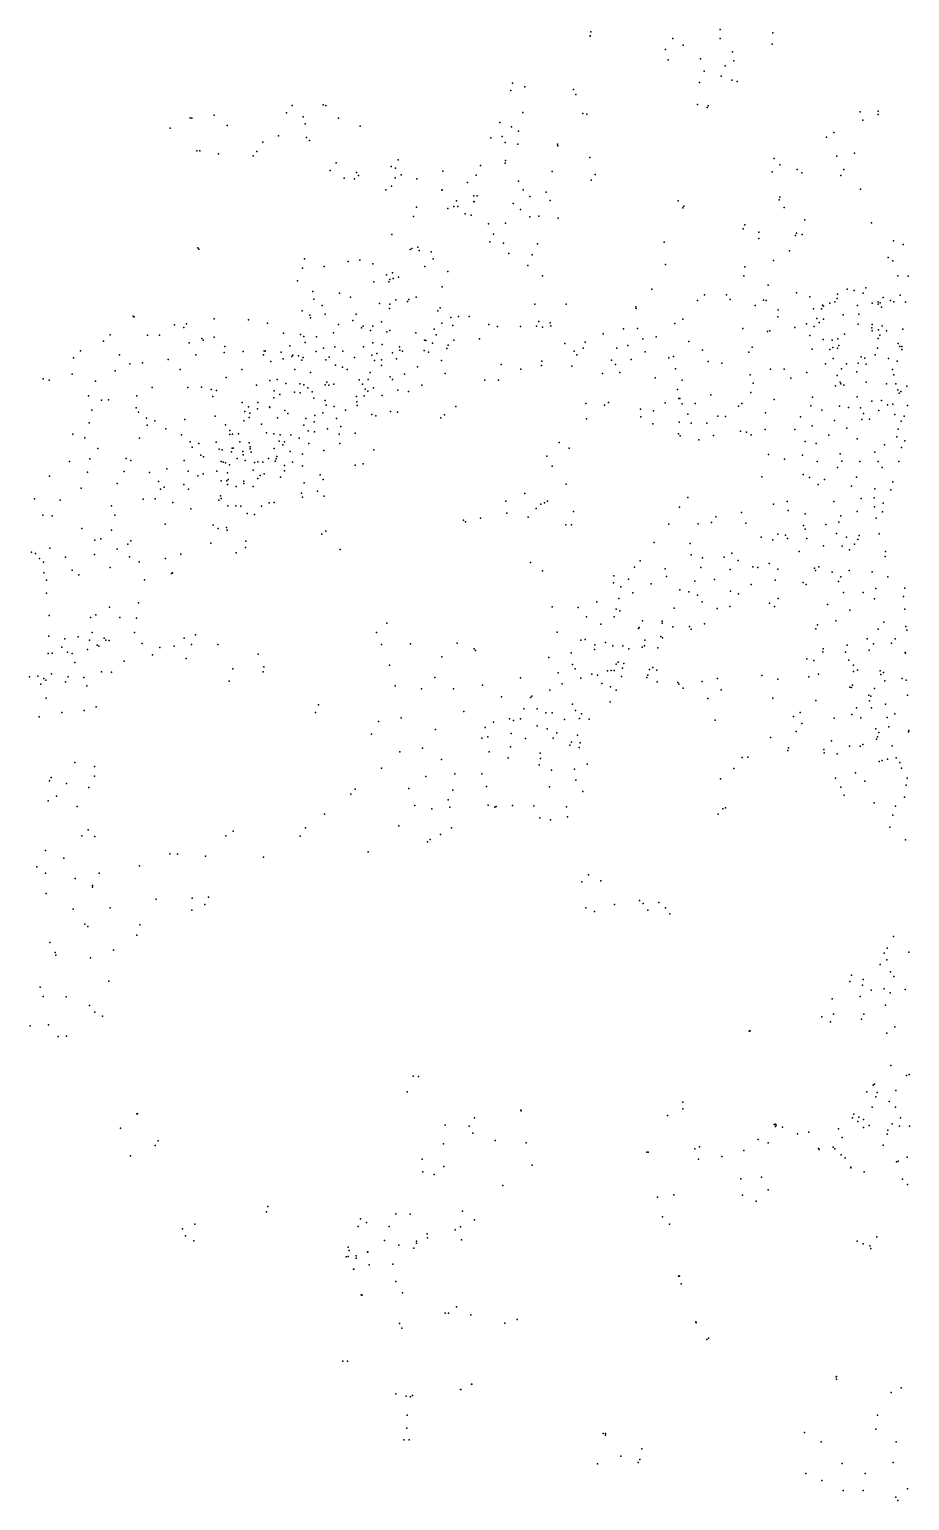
# Model space of a CAD drawing. Header units: millimetres. Extents: x -60275265 to 22802890, y -38578442 to 24337084.
# Drawn here: x 7244622 to 9831622, y -13316304 to -8992304 of the extents above; entities that cross this region are included whole.
import ezdxf

# ---------------------------------------------------------------- set-up
doc = ezdxf.new("R2010")
doc.units = ezdxf.units.MM
doc.header["$MEASUREMENT"] = 0
doc.layers.add('particles', color=7, linetype='Continuous', true_color=0x000000)

msp = doc.modelspace()

# ---------------------------------------------------------------- linework, layer by layer
at = {"layer": 'particles', "color": 93, "true_color": 0x67d435}
for p in [(9274622, -8992304), (8892622, -9011304), (8892622, -9012304), (8894622, -8999304), (9135622, -9019304), (9274622, -9019304), (9427622, -9035304), (9429622, -9002304), (9114622, -9051304), (9166622, -9038304), (9216622, -9078304), (9311622, -9058304), (9121622, -9081304), (9227622, -9115304), (9289622, -9099304), (9314622, -9084304), (8664622, -9150304), (8700622, -9161304), (9214622, -9148304), (9277622, -9129304), (9309622, -9141304), (9324622, -9145304), (8659622, -9172304), (8843622, -9169304), (8850622, -9183304), (7716622, -9252304), (7721622, -9253304), (7787622, -9244304), (8000622, -9237304), (8016622, -9216304), (8049622, -9249304), (8107622, -9214304), (8115622, -9216304), (8152622, -9253304), (8694622, -9236304), (8871622, -9239304), (8882622, -9241304), (9208622, -9213304), (9236622, -9221304), (9239622, -9217304), (9686622, -9234304), (9739622, -9232304), (9739622, -9242304), (7658622, -9282304), (7825622, -9274304), (8054622, -9269304), (8216622, -9276304), (8627622, -9266304), (8661622, -9278304), (8682622, -9291304), (9608622, -9295304), (9694622, -9259304), (7930622, -9323304), (7976622, -9305304), (8058622, -9310304), (8067622, -9318304), (8600622, -9311304), (8634622, -9307304), (8642622, -9324304), (8680622, -9329304), (8796622, -9329304), (8797622, -9334304), (9587622, -9309304), (7736622, -9349304), (7745622, -9349304), (7800622, -9358304), (7902622, -9364304), (7912622, -9351304), (8328622, -9375304), (8643622, -9377304), (8891622, -9368304), (9433622, -9371304), (9617622, -9365304), (9669622, -9356304), (8128622, -9407304), (8146622, -9384304), (8205622, -9413304), (8211622, -9421304), (8307622, -9395304), (8320622, -9400304), (8337622, -9419304), (8459622, -9409304), (8557622, -9420304), (8570622, -9392304), (8642622, -9385304), (8780622, -9410304), (8907622, -9418304), (9427622, -9411304), (9450622, -9390304), (9501622, -9404304), (9514622, -9414304), (9629622, -9421304), (9638622, -9404304), (8169622, -9429304), (8199622, -9431304), (8292622, -9463304), (8308622, -9453304), (8319622, -9428304), (8383622, -9431304), (8456622, -9464304), (8457622, -9463304), (8532622, -9442304), (8682622, -9438304), (8695622, -9463304), (8895622, -9435304), (9687622, -9462304), (8491622, -9512304), (8499622, -9496304), (8503622, -9512304), (8550622, -9481304), (8550622, -9499304), (8551622, -9498304), (8560622, -9481304), (8666622, -9504304), (8715622, -9483304), (8763622, -9470304), (8775622, -9495304), (9151622, -9496304), (9167622, -9511304), (9448622, -9493304), (9450622, -9485304), (8373622, -9542304), (8382622, -9514304), (8474622, -9518304), (8525622, -9534304), (8542622, -9538304), (8687622, -9521304), (8715622, -9543304), (8741622, -9541304), (8798622, -9547304), (9165622, -9516304), (9462622, -9515304), (9523622, -9552304), (8309622, -9595304), (8593622, -9563304), (8608622, -9594304), (8643622, -9561304), (9342622, -9578304), (9347622, -9566304), (9388622, -9588304), (9496622, -9598304), (9499622, -9591304), (9515622, -9595304), (9719622, -9560304), (7739622, -9634304), (7742622, -9638304), (8363622, -9639304), (8368622, -9636304), (8386622, -9632304), (8390622, -9642304), (8597622, -9616304), (8637622, -9620304), (8737622, -9622304), (9110622, -9617304), (9388622, -9607304), (9784622, -9613304), (9812622, -9624304), (8053622, -9666304), (8181622, -9674304), (8215622, -9670304), (8253622, -9681304), (8425622, -9646304), (8431622, -9666304), (8653622, -9651304), (8722622, -9655304), (9114622, -9683304), (9431622, -9671304), (9478622, -9643304), (9768622, -9662304), (9782622, -9672304), (8047622, -9694304), (8110622, -9689304), (8294622, -9713304), (8303622, -9727304), (8311622, -9707304), (8313622, -9724304), (8329622, -9720304), (8406622, -9689304), (8474622, -9704304), (8709622, -9686304), (8752622, -9716304), (9344622, -9716304), (9347622, -9690304), (9796622, -9716304), (9827622, -9717304), (8032622, -9731304), (8077622, -9762304), (8155622, -9767304), (8256622, -9734304), (8300622, -9734304), (8457622, -9749304), (9073622, -9755304), (9415622, -9744304), (9499622, -9766304), (9619622, -9770304), (9648622, -9755304), (9668622, -9759304), (9695622, -9767304), (9702622, -9752304), (8080622, -9785304), (8104622, -9803304), (8188622, -9779304), (8273622, -9798304), (8302622, -9812304), (8303622, -9800304), (8321622, -9787304), (8355622, -9792304), (8359622, -9786304), (8381622, -9779304), (8451622, -9810304), (8730622, -9800304), (8822622, -9800304), (9026622, -9807304), (9027622, -9812304), (9208622, -9789304), (9228622, -9772304), (9293622, -9772304), (9304622, -9786304), (9377622, -9803304), (9402622, -9788304), (9409622, -9789304), (9538622, -9778304), (9549622, -9813304), (9572622, -9813304), (9575622, -9802304), (9578622, -9805304), (9597622, -9797304), (9611622, -9793304), (9618622, -9783304), (9678622, -9803304), (9721622, -9797304), (9739622, -9793304), (9739622, -9800304), (9745622, -9796304), (9748622, -9808304), (9753622, -9780304), (9775622, -9789304), (9785622, -9793304), (9803622, -9773304), (9819622, -9794304), (7549622, -9835304), (7552622, -9837304), (7706622, -9857304), (7787622, -9843304), (7888622, -9846304), (7944622, -9855304), (8046622, -9819304), (8068622, -9832304), (8070622, -9840304), (8113622, -9829304), (8195622, -9848304), (8204622, -9829304), (8279622, -9851304), (8444622, -9819304), (8456622, -9855304), (8483622, -9839304), (8505622, -9836304), (8537622, -9836304), (8741622, -9850304), (8775622, -9854304), (9141622, -9856304), (9165622, -9844304), (9444622, -9837304), (9445622, -9816304), (9528622, -9857304), (9558622, -9842304), (9565622, -9853304), (9578622, -9844304), (9636622, -9831304), (9680622, -9858304), (9682622, -9829304), (7481622, -9890304), (7591622, -9891304), (7626622, -9891304), (7670622, -9860304), (7698622, -9868304), (7751622, -9900304), (7787622, -9897304), (7991622, -9885304), (8041622, -9889304), (8051622, -9895304), (8088622, -9896304), (8138622, -9884304), (8152622, -9859304), (8220622, -9869304), (8225622, -9864304), (8247622, -9877304), (8253622, -9864304), (8295622, -9881304), (8303622, -9877304), (8380622, -9884304), (8434622, -9873304), (8440622, -9890304), (8489622, -9862304), (8567622, -9901304), (8594622, -9859304), (8620622, -9865304), (8687622, -9865304), (8734622, -9864304), (8752622, -9867304), (8777622, -9863304), (8930622, -9887304), (8990622, -9872304), (9031622, -9871304), (9047622, -9901304), (9086622, -9896304), (9341622, -9871304), (9413622, -9880304), (9420622, -9878304), (9494622, -9868304), (9538622, -9892304), (9551622, -9865304), (9620622, -9901304), (9640622, -9888304), (9720622, -9869304), (9721622, -9859304), (9721622, -9878304), (9739622, -9900304), (9740622, -9875304), (9744622, -9891304), (9750622, -9863304), (9763622, -9878304), (9811622, -9873304), (7394622, -9937304), (7462622, -9908304), (7714622, -9913304), (7755622, -9905304), (7816622, -9942304), (7818622, -9924304), (7872622, -9939304), (7934622, -9937304), (7937622, -9938304), (7984622, -9941304), (8009622, -9922304), (8054622, -9912304), (8087622, -9939304), (8108622, -9929304), (8142622, -9925304), (8165622, -9938304), (8226622, -9925304), (8253622, -9913304), (8281622, -9918304), (8311622, -9943304), (8332622, -9925304), (8333622, -9935304), (8341622, -9938304), (8404622, -9936304), (8405622, -9905304), (8409622, -9906304), (8417622, -9941304), (8429622, -9914304), (8471622, -9930304), (8475622, -9920304), (8491622, -9905304), (8818622, -9915304), (8845622, -9938304), (8872622, -9929304), (8877622, -9911304), (8971622, -9929304), (9003622, -9921304), (9054622, -9940304), (9182622, -9909304), (9222622, -9935304), (9359622, -9941304), (9368622, -9926304), (9545622, -9932304), (9577622, -9903304), (9597622, -9933304), (9603622, -9905304), (9605622, -9927304), (9619622, -9929304), (9623622, -9921304), (9737622, -9929304), (9797622, -9915304), (9802622, -9924304), (9808622, -9924304), (9808622, -9933304), (7374622, -9957304), (7509622, -9948304), (7539622, -9975304), (7576622, -9972304), (7652622, -9962304), (7733622, -9948304), (7932622, -9948304), (7954622, -9968304), (7990622, -9960304), (8015622, -9953304), (8018622, -9949304), (8035622, -9951304), (8045622, -9964304), (8049622, -9956304), (8115622, -9963304), (8125622, -9955304), (8144622, -9979304), (8164622, -9985304), (8199622, -9956304), (8250622, -9949304), (8258622, -9965304), (8265622, -9945304), (8279622, -9963304), (8279622, -9980304), (8323622, -9960304), (8385622, -9984304), (8455622, -9965304), (8631622, -9977304), (8749622, -9980304), (8750622, -9967304), (8838622, -9982304), (8853622, -9948304), (8955622, -9964304), (8967622, -9977304), (9013622, -9962304), (9123622, -9957304), (9137622, -9953304), (9239622, -9968304), (9279622, -9973304), (9584622, -9975304), (9606622, -9959304), (9646622, -9975304), (9680622, -9973304), (9689622, -9954304), (9699622, -9958304), (9703622, -9976304), (9730622, -9948304), (9769622, -9959304), (9795622, -9967304), (7284622, -10019304), (7302622, -10023304), (7370622, -10005304), (7438622, -10026304), (7496622, -9995304), (7687622, -9992304), (7822622, -10015304), (7868622, -9992304), (7951622, -10024304), (7972622, -10021304), (8024622, -9992304), (8070622, -10000304), (8118622, -10029304), (8178622, -9992304), (8213622, -10022304), (8240622, -10021304), (8246622, -10000304), (8304622, -10013304), (8311622, -10021304), (8346622, -10005304), (8466622, -10003304), (8583622, -10023304), (8623622, -10023304), (8688622, -9991304), (8928622, -10003304), (8979622, -10000304), (9083622, -10016304), (9143622, -9990304), (9163622, -10023304), (9362622, -10007304), (9422622, -9991304), (9462622, -9991304), (9482622, -10017304), (9529622, -10000304), (9618622, -10009304), (9627622, -10029304), (9631622, -9990304), (9676622, -9998304), (9703622, -10029304), (9781622, -9992304), (9785622, -10007304), (7418622, -10069304), (7560622, -10069304), (7605622, -10044304), (7710622, -10044304), (7750622, -10043304), (7778622, -10050304), (7783622, -10071304), (7794622, -10053304), (7911622, -10038304), (7963622, -10054304), (7980622, -10065304), (7998622, -10033304), (8023622, -10058304), (8039622, -10034304), (8040622, -10060304), (8051622, -10037304), (8062622, -10045304), (8075622, -10057304), (8113622, -10037304), (8124622, -10038304), (8139622, -10035304), (8205622, -10071304), (8223622, -10035304), (8228622, -10069304), (8231622, -10049304), (8239622, -10055304), (8255622, -10045304), (8281622, -10068304), (8327622, -10052304), (8358622, -10056304), (8397622, -10038304), (9149622, -10050304), (9247622, -10066304), (9364622, -10059304), (9371622, -10032304), (9546622, -10073304), (9613622, -10040304), (9629622, -10034304), (9638622, -10038304), (9677622, -10072304), (9763622, -10034304), (9791622, -10034304), (9796622, -10051304), (9800622, -10061304), (9805622, -10056304), (9823622, -10041304), (7427622, -10111304), (7456622, -10082304), (7476622, -10081304), (7558622, -10104304), (7565622, -10117304), (7869622, -10089304), (7877622, -10115304), (7888622, -10101304), (7914622, -10107304), (7915622, -10089304), (7950622, -10101304), (7951622, -10103304), (7962622, -10075304), (7995622, -10112304), (8080622, -10076304), (8113622, -10083304), (8116622, -10096304), (8140622, -10100304), (8173622, -10111304), (8206622, -10087304), (8207622, -10097304), (8305622, -10115304), (8326622, -10117304), (8497622, -10100304), (8879622, -10091304), (8934622, -10096304), (8946622, -10089304), (9040622, -10108304), (9078622, -10113304), (9113622, -10090304), (9153622, -10077304), (9156622, -10077304), (9163622, -10092304), (9201622, -10091304), (9328622, -10099304), (9338622, -10091304), (9433622, -10080304), (9541622, -10098304), (9573622, -10111304), (9625622, -10099304), (9651622, -10103304), (9687622, -10104304), (9720622, -10085304), (9741622, -10112304), (9748622, -10083304), (9766622, -10095304), (9782622, -10093304), (9825622, -10097304), (7420622, -10148304), (7588622, -10135304), (7590622, -10155304), (7613622, -10142304), (7701622, -10139304), (7790622, -10129304), (7820622, -10154304), (7874622, -10142304), (7890622, -10133304), (7892622, -10120304), (7926622, -10152304), (7973622, -10134304), (8004622, -10121304), (8051622, -10155304), (8056622, -10136304), (8081622, -10145304), (8083622, -10127304), (8106622, -10119304), (8147622, -10136304), (8159622, -10159304), (8250622, -10124304), (8262622, -10128304), (8453622, -10134304), (8464622, -10125304), (8881622, -10137304), (9041622, -10131304), (9076622, -10151304), (9154622, -10146304), (9179622, -10123304), (9189622, -10149304), (9235622, -10149304), (9267622, -10129304), (9290622, -10130304), (9408622, -10119304), (9510622, -10131304), (9545622, -10157304), (9610622, -10141304), (9691622, -10139304), (9696622, -10121304), (9713622, -10138304), (9788622, -10124304), (9806622, -10143304), (9815622, -10129304), (7372622, -10182304), (7407622, -10192304), (7568622, -10193304), (7645622, -10166304), (7691622, -10184304), (7716622, -10204304), (7833622, -10171304), (7833622, -10183304), (7841622, -10182304), (7859622, -10181304), (7862622, -10204304), (7941622, -10178304), (7962622, -10181304), (7978622, -10202304), (7981622, -10184304), (7994622, -10204304), (8012622, -10184304), (8037622, -10193304), (8063622, -10172304), (8082622, -10175304), (8120622, -10166304), (8154622, -10182304), (8201622, -10179304), (9152622, -10181304), (9157622, -10187304), (9212622, -10198304), (9255622, -10186304), (9334622, -10173304), (9352622, -10176304), (9365622, -10184304), (9407622, -10168304), (9494622, -10168304), (9524622, -10203304), (9594622, -10185304), (9647622, -10164304), (9677622, -10195304), (9794622, -10189304), (9797622, -10167304), (9817622, -10201304), (7445622, -10224304), (7722622, -10220304), (7742622, -10209304), (7748622, -10243304), (7793622, -10205304), (7802622, -10226304), (7811622, -10228304), (7838622, -10234304), (7840622, -10223304), (7843622, -10223304), (7871622, -10233304), (7872622, -10242304), (7890622, -10207304), (7893622, -10219304), (7893622, -10225304), (7896622, -10235304), (7963622, -10224304), (7971622, -10247304), (7989622, -10213304), (8010622, -10233304), (8047622, -10240304), (8065622, -10209304), (8109622, -10230304), (8156622, -10209304), (8256622, -10228304), (8765622, -10246304), (8801622, -10206304), (8830622, -10223304), (9416622, -10241304), (9516622, -10243304), (9556622, -10209304), (9627622, -10239304), (9729622, -10235304), (9757622, -10213304), (9807622, -10221304), (7362622, -10262304), (7422622, -10254304), (7528622, -10253304), (7542622, -10259304), (7648622, -10284304), (7699622, -10259304), (7711622, -10290304), (7756622, -10248304), (7795622, -10290304), (7808622, -10262304), (7813622, -10264304), (7820622, -10266304), (7832622, -10272304), (7855622, -10253304), (7878622, -10259304), (7902622, -10287304), (7906622, -10265304), (7915622, -10263304), (7930622, -10264304), (7947622, -10253304), (7966622, -10261304), (7969622, -10254304), (7994622, -10274304), (7994622, -10289304), (8017622, -10264304), (8047622, -10275304), (8201622, -10273304), (8225622, -10269304), (8780622, -10276304), (9463622, -10255304), (9559622, -10262304), (9619622, -10280304), (9632622, -10261304), (9685622, -10262304), (9739622, -10262304), (9750622, -10280304), (9799622, -10262304), (7303622, -10305304), (7415622, -10293304), (7502622, -10327304), (7522622, -10291304), (7597622, -10294304), (7623622, -10321304), (7698622, -10330304), (7739622, -10304304), (7755622, -10298304), (7808622, -10319304), (7824622, -10319304), (7826622, -10295304), (7826622, -10330304), (7828622, -10315304), (7874622, -10320304), (7874622, -10327304), (7915622, -10312304), (7922622, -10303304), (7934622, -10298304), (7982622, -10308304), (8052622, -10325304), (8099622, -10301304), (8107622, -10315304), (8822622, -10329304), (9397622, -10307304), (9518622, -10300304), (9537622, -10309304), (9562622, -10330304), (9581622, -10315304), (9660622, -10334304), (9675622, -10308304), (9782622, -10322304), (7259622, -10372304), (7334622, -10376304), (7396622, -10340304), (7578622, -10373304), (7614622, -10372304), (7629622, -10343304), (7640622, -10337304), (7712622, -10343304), (7801622, -10376304), (7806622, -10363304), (7808622, -10371304), (7852622, -10335304), (7902622, -10335304), (8044622, -10355304), (8047622, -10367304), (8091622, -10349304), (8110622, -10364304), (8700622, -10356304), (9179622, -10368304), (9689622, -10371304), (9727622, -10369304), (9729622, -10342304), (9776622, -10345304), (7283622, -10420304), (7485622, -10392304), (7495622, -10420304), (7666622, -10382304), (7718622, -10401304), (7827622, -10392304), (7851622, -10392304), (7865622, -10393304), (7884622, -10415304), (7906622, -10418304), (7926622, -10393304), (7949622, -10383304), (7963622, -10382304), (8644622, -10379304), (8647622, -10414304), (8733622, -10400304), (8747622, -10387304), (8758622, -10383304), (8767622, -10379304), (8843622, -10409304), (9155622, -10396304), (9337622, -10412304), (9431622, -10387304), (9471622, -10380304), (9474622, -10406304), (9524622, -10416304), (9608622, -10380304), (9677622, -10409304), (9728622, -10395304), (9751622, -10410304), (9753622, -10384304), (7311622, -10422304), (7398622, -10459304), (7643622, -10446304), (7784622, -10449304), (7799622, -10459304), (7823622, -10456304), (8520622, -10434304), (8526622, -10439304), (8570622, -10429304), (8710622, -10426304), (8821622, -10448304), (8837622, -10448304), (9123622, -10446304), (9210622, -10445304), (9249622, -10441304), (9262622, -10425304), (9350622, -10443304), (9519622, -10450304), (9524622, -10461304), (9585622, -10447304), (9623622, -10440304), (9629622, -10422304), (9733622, -10429304), (7436622, -10493304), (7454622, -10489304), (7485622, -10464304), (7533622, -10505304), (7542622, -10495304), (7777622, -10502304), (7825622, -10464304), (7880622, -10496304), (8103622, -10476304), (8115622, -10467304), (9080622, -10500304), (9186622, -10503304), (9395622, -10484304), (9429622, -10492304), (9444622, -10476304), (9466622, -10478304), (9472622, -10488304), (9529622, -10488304), (9616622, -10474304), (9646622, -10484304), (9669622, -10505304), (9679622, -10491304), (9683622, -10479304), (9742622, -10475304), (7250622, -10528304), (7262622, -10532304), (7274622, -10547304), (7304622, -10517304), (7350622, -10543304), (7435622, -10535304), (7502622, -10520304), (7538622, -10542304), (7644622, -10547304), (7689622, -10534304), (7852622, -10530304), (7879622, -10515304), (8157622, -10521304), (9189622, -10536304), (9222622, -10545304), (9286622, -10543304), (9309622, -10531304), (9506622, -10526304), (9578622, -10510304), (9633622, -10511304), (9654622, -10522304), (9759622, -10541304), (9760622, -10526304), (7285622, -10558304), (7286622, -10589304), (7370622, -10581304), (7481622, -10574304), (7567622, -10557304), (7662622, -10591304), (7665622, -10589304), (8717622, -10559304), (8752622, -10583304), (9022622, -10573304), (9039622, -10554304), (9113622, -10577304), (9217622, -10574304), (9304622, -10579304), (9327622, -10553304), (9370622, -10572304), (9385622, -10574304), (9418622, -10562304), (9444622, -10578304), (9552622, -10575304), (9554622, -10582304), (9564622, -10572304), (9603622, -10587304), (9653622, -10582304), (9721622, -10586304), (7294622, -10611304), (7389622, -10595304), (7582622, -10610304), (8961622, -10619304), (8962622, -10598304), (8982622, -10630304), (9005622, -10608304), (9071622, -10622304), (9117622, -10600304), (9200622, -10614304), (9258622, -10609304), (9365622, -10623304), (9436622, -10611304), (9518622, -10618304), (9527622, -10623304), (9622622, -10615304), (9629622, -10601304), (9732622, -10635304), (9767622, -10601304), (9817622, -10634304), (7294622, -10649304), (7565622, -10677304), (8912622, -10674304), (8976622, -10665304), (9018622, -10648304), (9156622, -10639304), (9182622, -10645304), (9208622, -10655304), (9221622, -10674304), (9305622, -10643304), (9328622, -10651304), (9419622, -10678304), (9445622, -10665304), (9637622, -10647304), (9695622, -10647304), (9728622, -10666304), (9813622, -10659304), (7302622, -10715304), (7424622, -10720304), (7439622, -10713304), (7479622, -10690304), (7510622, -10720304), (7559622, -10722304), (8780622, -10689304), (8857622, -10691304), (8881622, -10719304), (8963622, -10719304), (8969622, -10696304), (8979622, -10701304), (9139622, -10693304), (9265622, -10694304), (9303622, -10688304), (9434622, -10688304), (9590622, -10682304), (9655622, -10699304), (9817622, -10696304), (7428622, -10765304), (7553622, -10765304), (8264622, -10765304), (8295622, -10737304), (8795622, -10764304), (8924622, -10740304), (9034622, -10753304), (9036622, -10750304), (9046622, -10730304), (9104622, -10731304), (9104622, -10737304), (9135622, -10748304), (9184622, -10747304), (9189622, -10755304), (9228622, -10739304), (9555622, -10754304), (9560622, -10742304), (9614622, -10730304), (9739622, -10755304), (9755622, -10734304), (9820622, -10747304), (9823622, -10758304), (7301622, -10775304), (7339622, -10808304), (7348622, -10783304), (7387622, -10777304), (7421622, -10787304), (7443622, -10802304), (7448622, -10805304), (7464622, -10781304), (7469622, -10787304), (7478622, -10788304), (7575622, -10797304), (7627622, -10809304), (7669622, -10805304), (7699622, -10781304), (7720622, -10800304), (7732622, -10771304), (7798622, -10800304), (8279622, -10800304), (8364622, -10798304), (8501622, -10796304), (8865622, -10787304), (8877622, -10785304), (8906622, -10801304), (8937622, -10794304), (8959622, -10804304), (8988622, -10804304), (9045622, -10808304), (9052622, -10804304), (9053622, -10787304), (9100622, -10776304), (9105622, -10780304), (9648622, -10802304), (9706622, -10783304), (9725622, -10798304), (9778622, -10796304), (9789622, -10783304), (7299622, -10826304), (7311622, -10825304), (7356622, -10822304), (7370622, -10826304), (7415622, -10815304), (7522622, -10849304), (7606622, -10830304), (7705622, -10841304), (7916622, -10828304), (8456622, -10836304), (8551622, -10813304), (8555622, -10817304), (8771622, -10838304), (8836622, -10824304), (8905622, -10815304), (8974622, -10852304), (9006622, -10813304), (9091622, -10810304), (9529622, -10842304), (9550622, -10847304), (9576622, -10821304), (9577622, -10813304), (9643622, -10822304), (9652622, -10846304), (9712622, -10816304), (9818622, -10823304), (9819622, -10825304), (7244622, -10895304), (7269622, -10893304), (7309622, -10886304), (7358622, -10895304), (7377622, -10853304), (7456622, -10880304), (7485622, -10881304), (7842622, -10871304), (7931622, -10880304), (7933622, -10865304), (8302622, -10861304), (8798622, -10883304), (8840622, -10859304), (8848622, -10871304), (8897622, -10887304), (8914622, -10890304), (8943622, -10877304), (8954622, -10876304), (8963622, -10876304), (8969622, -10858304), (8984622, -10894304), (8987622, -10869304), (8991622, -10856304), (9062622, -10890304), (9067622, -10873304), (9076622, -10867304), (9076622, -10867304), (9088622, -10875304), (9397622, -10891304), (9535622, -10895304), (9563622, -10887304), (9666622, -10861304), (9666622, -10879304), (9678622, -10875304), (9745622, -10877304), (9747622, -10888304), (9754622, -10882304), (7278622, -10916304), (7286622, -10900304), (7292622, -10905304), (7350622, -10910304), (7404622, -10897304), (7413622, -10921304), (7831622, -10908304), (8319622, -10921304), (8396622, -10930304), (8436622, -10897304), (8490622, -10930304), (8576622, -10919304), (8687622, -10898304), (8774622, -10934304), (8810622, -10915304), (8865622, -10899304), (8926622, -10914304), (8952622, -10924304), (8969622, -10934304), (9059622, -10897304), (9089622, -10910304), (9150622, -10912304), (9153622, -10916304), (9166622, -10928304), (9221622, -10909304), (9266622, -10900304), (9277622, -10933304), (9444622, -10902304), (9655622, -10925304), (9660622, -10926304), (9663622, -10919304), (9728622, -10929304), (9758622, -10907304), (9809622, -10900304), (9821622, -10905304), (7293622, -10958304), (8094622, -10977304), (8632622, -10954304), (8717622, -10956304), (8721622, -10952304), (8840622, -10975304), (8951622, -10968304), (9238622, -10959304), (9429622, -10958304), (9555622, -10964304), (9711622, -10949304), (9713622, -10965304), (9717622, -10952304), (9760622, -10975304), (9825622, -10949304), (7273622, -11012304), (7339622, -11000304), (7405622, -10994304), (7440622, -10983304), (8085622, -11000304), (8337622, -11015304), (8521622, -10997304), (8655622, -11018304), (8667622, -11023304), (8687622, -11018304), (8697622, -10989304), (8736622, -10989304), (8762622, -11001304), (8780622, -11001304), (8817622, -11020304), (8849622, -10994304), (8861622, -11017304), (8867622, -11004304), (8889622, -11019304), (9260622, -11022304), (9490622, -11011304), (9509622, -11000304), (9609622, -11016304), (9661622, -11006304), (9675622, -10986304), (9688622, -11015304), (9719622, -10986304), (9765622, -11014304), (9788622, -11004304), (8249622, -11063304), (8270622, -11026304), (8438622, -11050304), (8584622, -11044304), (8608622, -11028304), (8660622, -11061304), (8736622, -11039304), (8766622, -11048304), (8794622, -11059304), (8855622, -11066304), (9498622, -11056304), (9514622, -11032304), (9732622, -11048304), (9741622, -11058304), (9770622, -11042304), (9828622, -11057304), (9829622, -11053304), (8399622, -11105304), (8574622, -11075304), (8591622, -11071304), (8658622, -11101304), (8702622, -11076304), (8783622, -11075304), (8832622, -11096304), (8837622, -11087304), (8860622, -11103304), (8863622, -11089304), (9422622, -11073304), (9473622, -11111304), (9475622, -11104304), (9579622, -11108304), (9602622, -11083304), (9654622, -11099304), (9686622, -11099304), (9694622, -11094304), (9734622, -11078304), (9737622, -11071304), (9780622, -11098304), (7377622, -11147304), (8333622, -11115304), (8455622, -11138304), (8595622, -11115304), (8651622, -11133304), (8742622, -11154304), (8745622, -11119304), (8746622, -11135304), (8883622, -11152304), (9339622, -11132304), (9356622, -11131304), (9580622, -11118304), (9618622, -11121304), (9742622, -11144304), (9750622, -11141304), (9766622, -11137304), (9792622, -11133304), (9802622, -11147304), (7308622, -11191304), (7435622, -11158304), (7435622, -11187304), (8279622, -11163304), (8409622, -11188304), (8494622, -11180304), (8574622, -11180304), (8779622, -11169304), (8846622, -11166304), (9275622, -11195304), (9314622, -11164304), (9613622, -11193304), (9672622, -11177304), (9807622, -11163304), (9824622, -11193304), (7303622, -11201304), (7353622, -11208304), (7419622, -11220304), (8189622, -11240304), (8201622, -11225304), (8359622, -11223304), (8489622, -11228304), (8587622, -11217304), (8773622, -11218304), (8850622, -11199304), (8871622, -11232304), (9629622, -11219304), (9699622, -11202304), (9821622, -11213304), (7299622, -11259304), (7324622, -11246304), (7384622, -11276304), (8377622, -11273304), (8427622, -11283304), (8475622, -11256304), (8480622, -11278304), (8592622, -11272304), (8612622, -11278304), (8616622, -11276304), (8664622, -11273304), (8727622, -11274304), (8823622, -11277304), (9282622, -11283304), (9290622, -11280304), (9639622, -11243304), (9727622, -11265304), (9790622, -11275304), (9816622, -11249304), (8111622, -11299304), (8744622, -11309304), (8776622, -11315304), (8826622, -11306304), (9268622, -11299304), (9782622, -11301304), (7398622, -11362304), (7417622, -11345304), (7436622, -11364304), (7821622, -11362304), (7843622, -11348304), (8040622, -11363304), (8055622, -11339304), (8330622, -11333304), (8452622, -11358304), (8485622, -11339304), (9773622, -11337304), (7291622, -11405304), (7657622, -11415304), (8240622, -11409304), (8414622, -11380304), (8422622, -11373304), (9819622, -11374304), (7266622, -11453304), (7345622, -11428304), (7568622, -11450304), (7679622, -11416304), (7762622, -11422304), (7932622, -11425304), (7291622, -11472304), (7378622, -11488304), (7449622, -11472304), (8868622, -11497304), (8887622, -11477304), (8924622, -11494304), (7293622, -11532304), (7429622, -11508304), (7429622, -11513304), (7770622, -11542304), (7373622, -11578304), (7481622, -11574304), (7617622, -11548304), (7721622, -11581304), (7722622, -11545304), (7760622, -11564304), (8879622, -11574304), (8905622, -11585304), (8964622, -11564304), (9037622, -11552304), (9037622, -11552304), (9048622, -11561304), (9062622, -11581304), (9094622, -11558304), (9114622, -11574304), (7407622, -11622304), (7416622, -11629304), (7569622, -11624304), (9126622, -11591304), (7560622, -11654304), (9784622, -11658304), (7304622, -11676304), (7320622, -11705304), (7322622, -11713304), (7491622, -11698304), (9756622, -11707304), (9765622, -11692304), (9829622, -11704304), (7424622, -11721304), (9745622, -11740304), (9764622, -11727304), (9764622, -11727304), (7477622, -11789304), (9655622, -11790304), (9660622, -11772304), (9693622, -11801304), (9695622, -11784304), (9775622, -11762304), (9785622, -11776304), (7276622, -11807304), (7284622, -11834304), (7352622, -11835304), (9603622, -11841304), (9686622, -11834304), (9718622, -11816304), (9756622, -11812304), (9774622, -11824304), (9818622, -11814304), (7421622, -11861304), (7436622, -11880304), (9607622, -11886304), (9697622, -11886304), (9760622, -11860304), (7246622, -11921304), (7300622, -11918304), (7459622, -11892304), (9573622, -11894304), (9599622, -11909304), (9690622, -11901304), (9788622, -11924304), (7328622, -11952304), (7353622, -11951304), (9360622, -11936304), (9361622, -11935304), (9362622, -11935304), (9764622, -11942304), (9776622, -12037304), (8372622, -12069304), (8388622, -12070304), (9724622, -12095304), (9728622, -12092304), (9822622, -12067304), (9830622, -12064304), (8354622, -12115304), (9165622, -12145304), (9705622, -12115304), (9732622, -12129304), (9736622, -12117304), (9771622, -12143304), (9791622, -12111304), (7560622, -12179304), (7562622, -12179304), (8552622, -12191304), (8688622, -12169304), (8689622, -12170304), (9119622, -12184304), (9165622, -12165304), (9663622, -12191304), (9667622, -12180304), (9682622, -12189304), (9721622, -12160304), (9790622, -12160304), (9804622, -12191304), (7512622, -12221304), (8466622, -12213304), (8537622, -12216304), (8547622, -12236304), (9433622, -12211304), (9437622, -12210304), (9437622, -12217304), (9439622, -12213304), (9457622, -12218304), (9535622, -12233304), (9622622, -12223304), (9679622, -12202304), (9696622, -12196304), (9696622, -12219304), (9712622, -12214304), (9767622, -12227304), (9780622, -12209304), (9801622, -12216304), (9831622, -12216304), (7614622, -12272304), (7622622, -12259304), (8461622, -12267304), (8613622, -12258304), (8704622, -12265304), (9214622, -12276304), (9386622, -12255304), (9415622, -12265304), (9502622, -12238304), (9606622, -12277304), (9606622, -12277304), (9633622, -12249304), (9753622, -12271304), (9765622, -12239304), (7541622, -12303304), (8398622, -12313304), (9059622, -12292304), (9063622, -12292304), (9200622, -12282304), (9211622, -12313304), (9279622, -12305304), (9344622, -12287304), (9563622, -12281304), (9565622, -12284304), (9611622, -12282304), (9630622, -12300304), (9642622, -12309304), (9793622, -12320304), (9797622, -12318304), (9824622, -12307304), (8400622, -12350304), (8434622, -12358304), (8462622, -12334304), (8722622, -12330304), (9396622, -12365304), (9658622, -12336304), (9658622, -12338304), (9698622, -12350304), (8635622, -12390304), (9335622, -12370304), (9415622, -12403304), (9810622, -12371304), (9825622, -12387304), (7945622, -12452304), (9090622, -12424304), (9138622, -12417304), (9340622, -12418304), (9380622, -12436304), (7941622, -12467304), (8217622, -12488304), (8321622, -12473304), (8363622, -12474304), (8517622, -12465304), (8552622, -12491304), (9105622, -12482304), (7694622, -12517304), (7703622, -12538304), (7730622, -12504304), (8210622, -12510304), (8235622, -12499304), (8301622, -12510304), (8413622, -12532304), (8495622, -12520304), (8511622, -12511304), (9125622, -12504304), (7727622, -12553304), (8181622, -12571304), (8184622, -12581304), (8288622, -12552304), (8330622, -12565304), (8374622, -12574304), (8382622, -12554304), (8382622, -12559304), (8414622, -12544304), (8514622, -12550304), (9677622, -12554304), (9677622, -12554304), (9695622, -12561304), (9714622, -12567304), (9717622, -12575304), (9735622, -12541304), (8175622, -12600304), (8181622, -12599304), (8204622, -12597304), (8204622, -12604304), (8238622, -12585304), (8239622, -12586304), (8243622, -12623304), (8312622, -12621304), (8197622, -12636304), (8198622, -12636304), (9152622, -12656304), (9155622, -12656304), (8219622, -12711304), (8222622, -12712304), (8321622, -12672304), (8341622, -12705304), (9160622, -12679304), (8499622, -12747304), (8332622, -12796304), (8466622, -12765304), (8476622, -12765304), (8541622, -12770304), (8641622, -12795304), (8678622, -12784304), (9203622, -12791304), (9204622, -12794304), (8339622, -12809304), (9240622, -12839304), (9235622, -12843304), (8165622, -12906304), (8179622, -12906304), (8179622, -12906304), (9615622, -12952304), (9616622, -12951304), (9616622, -12959304), (8321622, -13002304), (8351622, -13009304), (8364622, -13011304), (8370622, -13007304), (8511622, -12990304), (8512622, -12990304), (8543622, -12974304), (8544622, -12974304), (9777622, -12998304), (9806622, -12985304), (8354622, -13065304), (9737622, -13065304), (8344622, -13137304), (8353622, -13103304), (8360622, -13137304), (8930622, -13119304), (8937622, -13119304), (8937622, -13124304), (9522622, -13116304), (9571622, -13143304), (9732622, -13106304), (9792622, -13143304), (8982622, -13185304), (9044622, -13164304), (8914622, -13208304), (9033622, -13204304), (9038622, -13195304), (9633622, -13207304), (9783622, -13204304), (9526622, -13236304), (9573622, -13257304), (9700622, -13236304), (9636622, -13286304), (9695622, -13286304), (9791622, -13306304), (9796622, -13316304), (9825622, -13281304)]:
    msp.add_point(p, dxfattribs=at)

doc.saveas('drawing.dxf')
